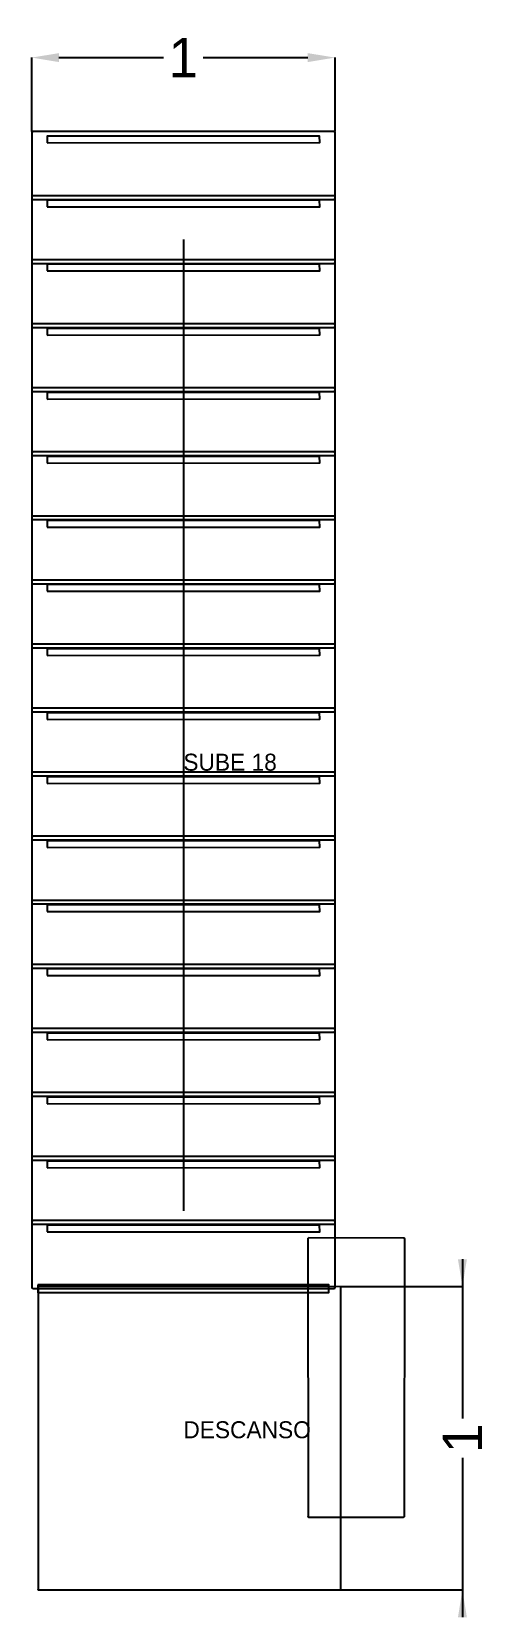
# Model space of a CAD drawing. Header units: metres. Extents: x 493 to 574.3, y -6.1 to 4.3.
# Drawn here: x 492.98 to 494.49, y -6.09 to -0.86 of the extents above.
import ezdxf

# ---------------------------------------------------------------- set-up
doc = ezdxf.new("R2010")
doc.units = ezdxf.units.M
for name, color, linetype in [('COTAS', 4, 'Continuous'), ('TEXTOS', 7, 'Continuous'), ('VISTA', 8, 'Continuous')]:
    doc.layers.add(name, color=color, linetype=linetype)
doc.dimstyles.get("Standard").update_dxf_attribs({"dimtxt": 2.5, "dimasz": 2.5, "dimexe": 1.25, "dimexo": 0.625, "dimtad": 1, "dimcen": 2.5, "dimazin": 3, "dimtfac": 1, "dimtmove": 0, "dimatfit": 3})

# ---------------------------------------------------------------- blocks, each defined once
blk = doc.blocks.new('_CLOSEDFILLED')
at = {"color": 0, "linetype": 'BYBLOCK'}
blk.add_solid([(-1, 0.164), (0, 0), (-1, -0.164)], dxfattribs=at)
blk = doc.blocks.new('*D1')
for p, q in [((492.98, -1.194), (492.98, -0.95)), ((493.07, -0.95), (493.415, -0.95)), ((493.545, -0.95), (493.89, -0.95)), ((493.98, -1.194), (493.98, -0.95))]:
    blk.add_line(p, q)
at = {"layer": 'Defpoints'}
for p in [(492.98, -0.95), (492.98, -1.194), (493.98, -1.194)]:
    blk.add_point(p, dxfattribs=at)
at = {"layer": 'COTAS', "xscale": 0.09, "yscale": 0.09, "rotation": 180}
blk.add_blockref('_CLOSEDFILLED', (492.98, -0.95), dxfattribs=at)
at = {"layer": 'COTAS', "xscale": 0.09, "yscale": 0.09}
blk.add_blockref('_CLOSEDFILLED', (493.98, -0.95), dxfattribs=at)
at = {"layer": 'COTAS', "insert": (493.48, -0.95), "char_height": 0.13, "attachment_point": 5}
blk.add_mtext('1', dxfattribs=at)
blk = doc.blocks.new('*D2')
for p, q in [((494.4, -4.91), (494.4, -5.435)), ((494, -5), (494.4, -5)), ((494.4, -5.565), (494.4, -6.09)), ((494, -6), (494.4, -6))]:
    blk.add_line(p, q)
at = {"layer": 'Defpoints'}
for p in [(494, -5), (494.4, -5), (494, -6)]:
    blk.add_point(p, dxfattribs=at)
at = {"layer": 'COTAS', "xscale": 0.09, "yscale": 0.09}
for p, rotation in [((494.4, -5), 270), ((494.4, -6), 90)]:
    blk.add_blockref('_CLOSEDFILLED', p, dxfattribs=dict(at, rotation=rotation))
at = {"layer": 'COTAS', "insert": (494.4, -5.5), "char_height": 0.13, "attachment_point": 5, "rotation": 90}
blk.add_mtext('1', dxfattribs=at)

msp = doc.modelspace()

# ---------------------------------------------------------------- linework, layer by layer
at = {"layer": 'VISTA'}
msp.add_line((493.48, -1.55), (493.48, -4.75), dxfattribs=at)
for points in [[(492.9835, -1.4171), (493.9765, -1.4171), (493.979, -1.4161), (493.98, -1.4136), (493.98, -1.1975), (493.979, -1.195), (493.9765, -1.194), (492.9835, -1.194), (492.981, -1.195), (492.98, -1.1975), (492.9806, -1.4156), (492.9835, -1.4171)], [(492.9817, -1.195), (492.9817, -1.1957), (492.981, -1.1957), (492.9817, -1.195)], [(493.9783, -1.195), (493.979, -1.1957), (493.9783, -1.1957), (493.9783, -1.195)], [(493.0307, -1.231), (493.93, -1.2303), (493.9293, -1.209), (493.0307, -1.2092), (493.0307, -1.231)], [(492.9835, -1.6282), (493.9765, -1.6282), (493.979, -1.6272), (493.98, -1.6247), (493.98, -1.4086), (493.979, -1.4061), (493.9765, -1.4051), (492.9835, -1.4051), (492.981, -1.4061), (492.98, -1.4086), (492.9806, -1.6267), (492.9835, -1.6282)], [(492.9817, -1.4061), (492.9817, -1.4069), (492.981, -1.4069), (492.9817, -1.4061)], [(493.9783, -1.4061), (493.979, -1.4069), (493.9783, -1.4069), (493.9783, -1.4061)], [(492.9817, -1.4154), (492.9817, -1.4161), (492.981, -1.4154), (492.9817, -1.4154)], [(493.0307, -1.4421), (493.93, -1.4414), (493.9293, -1.4201), (493.0307, -1.4203), (493.0307, -1.4421)], [(493.979, -1.4154), (493.9783, -1.4161), (493.9783, -1.4154), (493.979, -1.4154)], [(492.9835, -1.8393), (493.9765, -1.8393), (493.979, -1.8383), (493.98, -1.8358), (493.98, -1.6197), (493.979, -1.6172), (493.9765, -1.6162), (492.9835, -1.6162), (492.981, -1.6172), (492.98, -1.6197), (492.9806, -1.8379), (492.9835, -1.8393)], [(492.9817, -1.6173), (492.9817, -1.618), (492.981, -1.618), (492.9817, -1.6173)], [(493.9783, -1.6173), (493.979, -1.618), (493.9783, -1.618), (493.9783, -1.6173)], [(492.9817, -1.6265), (492.9817, -1.6272), (492.981, -1.6265), (492.9817, -1.6265)], [(493.0307, -1.6532), (493.93, -1.6525), (493.9293, -1.6312), (493.0307, -1.6314), (493.0307, -1.6532)], [(493.979, -1.6265), (493.9783, -1.6272), (493.9783, -1.6265), (493.979, -1.6265)], [(492.9835, -2.0504), (493.9765, -2.0504), (493.979, -2.0494), (493.98, -2.0469), (493.98, -1.8308), (493.979, -1.8284), (493.9765, -1.8273), (492.9835, -1.8273), (492.981, -1.8284), (492.98, -1.8308), (492.9806, -2.049), (492.9835, -2.0504)], [(492.9817, -1.8284), (492.9817, -1.8291), (492.981, -1.8291), (492.9817, -1.8284)], [(493.9783, -1.8284), (493.979, -1.8291), (493.9783, -1.8291), (493.9783, -1.8284)], [(492.9817, -1.8376), (492.9817, -1.8383), (492.981, -1.8376), (492.9817, -1.8376)], [(492.981, -1.838), (492.9813, -1.838), (492.981, -1.838), (492.981, -1.838)], [(493.0307, -1.8643), (493.93, -1.8636), (493.9293, -1.8423), (493.0307, -1.8425), (493.0307, -1.8643)], [(493.979, -1.8376), (493.9783, -1.8383), (493.9783, -1.8376), (493.979, -1.8376)], [(492.9835, -2.2616), (493.9765, -2.2616), (493.979, -2.2605), (493.98, -2.2581), (493.98, -2.0419), (493.979, -2.0395), (493.9765, -2.0384), (492.9835, -2.0384), (492.981, -2.0395), (492.98, -2.0419), (492.9806, -2.2601), (492.9835, -2.2616)], [(492.9817, -2.0395), (492.9817, -2.0402), (492.981, -2.0402), (492.9817, -2.0395)], [(492.9817, -2.0487), (492.9817, -2.0494), (492.981, -2.0487), (492.9817, -2.0487)], [(493.0307, -2.0754), (493.93, -2.0747), (493.9293, -2.0534), (493.0307, -2.0537), (493.0307, -2.0754)], [(493.9783, -2.0395), (493.979, -2.0402), (493.9783, -2.0402), (493.9783, -2.0395)], [(493.979, -2.0487), (493.9783, -2.0494), (493.9783, -2.0487), (493.979, -2.0487)], [(492.9835, -2.4727), (493.9765, -2.4727), (493.979, -2.4716), (493.98, -2.4692), (493.98, -2.2531), (493.979, -2.2506), (493.9765, -2.2496), (492.9835, -2.2496), (492.981, -2.2506), (492.98, -2.2531), (492.9806, -2.4712), (492.9835, -2.4727)], [(492.9817, -2.2506), (492.9817, -2.2513), (492.981, -2.2513), (492.9817, -2.2506)], [(492.9817, -2.2598), (492.9817, -2.2605), (492.981, -2.2598), (492.9817, -2.2598)], [(492.981, -2.2602), (492.9813, -2.2603), (492.981, -2.2602), (492.981, -2.2602)], [(493.0307, -2.2866), (493.93, -2.2859), (493.9293, -2.2646), (493.0307, -2.2648), (493.0307, -2.2866)], [(493.9783, -2.2506), (493.979, -2.2513), (493.9783, -2.2513), (493.9783, -2.2506)], [(493.979, -2.2598), (493.9783, -2.2605), (493.9783, -2.2598), (493.979, -2.2598)], [(492.9835, -2.6838), (493.9765, -2.6838), (493.979, -2.6828), (493.98, -2.6803), (493.98, -2.4642), (493.979, -2.4617), (493.9765, -2.4607), (492.9835, -2.4607), (492.981, -2.4617), (492.98, -2.4642), (492.9806, -2.6823), (492.9835, -2.6838)], [(492.9817, -2.4617), (492.9817, -2.4624), (492.981, -2.4624), (492.9817, -2.4617)], [(492.9817, -2.4709), (492.9817, -2.4716), (492.981, -2.4709), (492.9817, -2.4709)], [(493.0307, -2.4977), (493.93, -2.497), (493.9293, -2.4757), (493.0307, -2.4759), (493.0307, -2.4977)], [(493.9783, -2.4617), (493.979, -2.4624), (493.9783, -2.4624), (493.9783, -2.4617)], [(493.979, -2.4709), (493.9783, -2.4716), (493.9783, -2.4709), (493.979, -2.4709)], [(492.9835, -2.8949), (493.9765, -2.8949), (493.979, -2.8939), (493.98, -2.8914), (493.98, -2.6753), (493.979, -2.6728), (493.9765, -2.6718), (492.9835, -2.6718), (492.981, -2.6728), (492.98, -2.6753), (492.9806, -2.8934), (492.9835, -2.8949)], [(492.9817, -2.6728), (492.9817, -2.6735), (492.981, -2.6735), (492.9817, -2.6728)], [(492.981, -2.6731), (492.9813, -2.6731), (492.981, -2.6731), (492.981, -2.6731)], [(492.9817, -2.682), (492.9817, -2.6827), (492.981, -2.682), (492.9817, -2.682)], [(493.0307, -2.7088), (493.93, -2.7081), (493.9293, -2.6868), (493.0307, -2.687), (493.0307, -2.7088)], [(493.9783, -2.6728), (493.979, -2.6735), (493.9783, -2.6735), (493.9783, -2.6728)], [(493.979, -2.682), (493.9783, -2.6827), (493.9783, -2.682), (493.979, -2.682)], [(492.9835, -3.106), (493.9765, -3.106), (493.979, -3.105), (493.98, -3.1025), (493.98, -2.8864), (493.979, -2.8839), (493.9765, -2.8829), (492.9835, -2.8829), (492.981, -2.8839), (492.98, -2.8864), (492.9806, -3.1045), (492.9835, -3.106)], [(492.9817, -2.8839), (492.9817, -2.8846), (492.981, -2.8846), (492.9817, -2.8839)], [(492.9817, -2.8931), (492.9817, -2.8939), (492.981, -2.8931), (492.9817, -2.8931)], [(493.0307, -2.9199), (493.93, -2.9192), (493.9293, -2.8979), (493.0307, -2.8981), (493.0307, -2.9199)], [(493.9783, -2.8839), (493.979, -2.8846), (493.9783, -2.8846), (493.9783, -2.8839)], [(493.979, -2.8931), (493.9783, -2.8939), (493.9783, -2.8931), (493.979, -2.8931)], [(492.9835, -3.3171), (493.9765, -3.3171), (493.979, -3.3161), (493.98, -3.3136), (493.98, -3.0975), (493.979, -3.095), (493.9765, -3.094), (492.9835, -3.094), (492.981, -3.095), (492.98, -3.0975), (492.9806, -3.3156), (492.9835, -3.3171)], [(492.9817, -3.095), (492.9817, -3.0957), (492.981, -3.0957), (492.9817, -3.095)], [(492.9817, -3.1043), (492.9817, -3.105), (492.981, -3.1043), (492.9817, -3.1043)], [(493.0307, -3.131), (493.93, -3.1303), (493.9293, -3.109), (493.0307, -3.1092), (493.0307, -3.131)], [(493.9783, -3.095), (493.979, -3.0957), (493.9783, -3.0957), (493.9783, -3.095)], [(493.979, -3.1043), (493.9783, -3.105), (493.9783, -3.1043), (493.979, -3.1043)], [(492.9835, -3.5282), (493.9765, -3.5282), (493.979, -3.5272), (493.98, -3.5247), (493.98, -3.3086), (493.979, -3.3061), (493.9765, -3.3051), (492.9835, -3.3051), (492.981, -3.3061), (492.98, -3.3086), (492.9806, -3.5267), (492.9835, -3.5282)], [(492.9817, -3.3061), (492.9817, -3.3069), (492.981, -3.3069), (492.9817, -3.3061)], [(492.9817, -3.3154), (492.9817, -3.3161), (492.981, -3.3154), (492.9817, -3.3154)], [(493.0307, -3.3421), (493.93, -3.3414), (493.9293, -3.3201), (493.0307, -3.3203), (493.0307, -3.3421)], [(493.9783, -3.3061), (493.979, -3.3069), (493.9783, -3.3069), (493.9783, -3.3061)], [(493.979, -3.3154), (493.9783, -3.3161), (493.9783, -3.3154), (493.979, -3.3154)], [(492.9835, -3.7393), (493.9765, -3.7393), (493.979, -3.7383), (493.98, -3.7358), (493.98, -3.5197), (493.979, -3.5172), (493.9765, -3.5162), (492.9835, -3.5162), (492.981, -3.5172), (492.98, -3.5197), (492.9806, -3.7379), (492.9835, -3.7393)], [(492.9817, -3.5173), (492.9817, -3.518), (492.981, -3.518), (492.9817, -3.5173)], [(492.9817, -3.5265), (492.9817, -3.5272), (492.981, -3.5265), (492.9817, -3.5265)], [(493.0307, -3.5532), (493.93, -3.5525), (493.9293, -3.5312), (493.0307, -3.5314), (493.0307, -3.5532)], [(493.9783, -3.5173), (493.979, -3.518), (493.9783, -3.518), (493.9783, -3.5173)], [(493.979, -3.5265), (493.9783, -3.5272), (493.9783, -3.5265), (493.979, -3.5265)], [(492.9835, -3.9504), (493.9765, -3.9504), (493.979, -3.9494), (493.98, -3.9469), (493.98, -3.7308), (493.979, -3.7284), (493.9765, -3.7273), (492.9835, -3.7273), (492.981, -3.7284), (492.98, -3.7308), (492.9806, -3.949), (492.9835, -3.9504)], [(492.9817, -3.7284), (492.9817, -3.7291), (492.981, -3.7291), (492.9817, -3.7284)], [(492.9817, -3.7376), (492.9817, -3.7383), (492.981, -3.7376), (492.9817, -3.7376)], [(493.0307, -3.7643), (493.93, -3.7636), (493.9293, -3.7423), (493.0307, -3.7425), (493.0307, -3.7643)], [(493.9783, -3.7284), (493.979, -3.7291), (493.9783, -3.7291), (493.9783, -3.7284)], [(493.979, -3.7376), (493.9783, -3.7383), (493.9783, -3.7376), (493.979, -3.7376)], [(492.9835, -4.1616), (493.9765, -4.1616), (493.979, -4.1605), (493.98, -4.1581), (493.98, -3.9419), (493.979, -3.9395), (493.9765, -3.9384), (492.9835, -3.9384), (492.981, -3.9395), (492.98, -3.9419), (492.9806, -4.1601), (492.9835, -4.1616)], [(492.9817, -3.9395), (492.9817, -3.9402), (492.981, -3.9402), (492.9817, -3.9395)], [(492.981, -3.9398), (492.9813, -3.9397), (492.981, -3.9398), (492.981, -3.9398)], [(492.9817, -3.9487), (492.9817, -3.9494), (492.981, -3.9487), (492.9817, -3.9487)], [(493.0307, -3.9754), (493.93, -3.9747), (493.9293, -3.9534), (493.0307, -3.9537), (493.0307, -3.9754)], [(493.9783, -3.9395), (493.979, -3.9402), (493.9783, -3.9402), (493.9783, -3.9395)], [(493.979, -3.9487), (493.9783, -3.9494), (493.9783, -3.9487), (493.979, -3.9487)], [(492.9835, -4.3727), (493.9765, -4.3727), (493.979, -4.3716), (493.98, -4.3692), (493.98, -4.1531), (493.979, -4.1506), (493.9765, -4.1496), (492.9835, -4.1496), (492.981, -4.1506), (492.98, -4.1531), (492.9806, -4.3712), (492.9835, -4.3727)], [(492.9817, -4.1506), (492.9817, -4.1513), (492.981, -4.1513), (492.9817, -4.1506)], [(492.9817, -4.1598), (492.9817, -4.1605), (492.981, -4.1598), (492.9817, -4.1598)], [(493.0307, -4.1866), (493.93, -4.1859), (493.9293, -4.1646), (493.0307, -4.1648), (493.0307, -4.1866)], [(493.9783, -4.1506), (493.979, -4.1513), (493.9783, -4.1513), (493.9783, -4.1506)], [(493.979, -4.1598), (493.9783, -4.1605), (493.9783, -4.1598), (493.979, -4.1598)], [(492.9835, -4.5838), (493.9765, -4.5838), (493.979, -4.5828), (493.98, -4.5803), (493.98, -4.3642), (493.979, -4.3617), (493.9765, -4.3607), (492.9835, -4.3607), (492.981, -4.3617), (492.98, -4.3642), (492.9806, -4.5823), (492.9835, -4.5838)], [(492.9817, -4.3617), (492.9817, -4.3624), (492.981, -4.3624), (492.9817, -4.3617)], [(492.9817, -4.3709), (492.9817, -4.3716), (492.981, -4.3709), (492.9817, -4.3709)], [(493.0307, -4.3977), (493.93, -4.397), (493.9293, -4.3757), (493.0307, -4.3759), (493.0307, -4.3977)], [(493.9783, -4.3617), (493.979, -4.3624), (493.9783, -4.3624), (493.9783, -4.3617)], [(493.979, -4.3709), (493.9783, -4.3716), (493.9783, -4.3709), (493.979, -4.3709)], [(492.9835, -4.7949), (493.9765, -4.7949), (493.979, -4.7939), (493.98, -4.7914), (493.98, -4.5753), (493.979, -4.5728), (493.9765, -4.5718), (492.9835, -4.5718), (492.981, -4.5728), (492.98, -4.5753), (492.9806, -4.7934), (492.9835, -4.7949)], [(492.9817, -4.5728), (492.9817, -4.5735), (492.981, -4.5735), (492.9817, -4.5728)], [(492.9817, -4.582), (492.9817, -4.5827), (492.981, -4.582), (492.9817, -4.582)], [(493.0307, -4.6088), (493.93, -4.6081), (493.9293, -4.5868), (493.0307, -4.587), (493.0307, -4.6088)], [(493.9783, -4.5728), (493.979, -4.5735), (493.9783, -4.5735), (493.9783, -4.5728)], [(493.979, -4.582), (493.9783, -4.5827), (493.9783, -4.582), (493.979, -4.582)], [(492.9835, -5.006), (493.9765, -5.006), (493.979, -5.005), (493.98, -5.0025), (493.98, -4.7864), (493.979, -4.7839), (493.9765, -4.7829), (492.9835, -4.7829), (492.981, -4.7839), (492.98, -4.7864), (492.9806, -5.0045), (492.9835, -5.006)], [(492.9817, -4.7839), (492.9817, -4.7846), (492.981, -4.7846), (492.9817, -4.7839)], [(492.9817, -4.7931), (492.9817, -4.7939), (492.981, -4.7931), (492.9817, -4.7931)], [(493.0307, -4.8199), (493.93, -4.8192), (493.9293, -4.7979), (493.0307, -4.7981), (493.0307, -4.8199)], [(493.9783, -4.7839), (493.979, -4.7846), (493.9783, -4.7846), (493.9783, -4.7839)], [(493.979, -4.7931), (493.9783, -4.7939), (493.9783, -4.7931), (493.979, -4.7931)], [(493.8912, -5.7588), (493.894, -5.76), (494.206, -5.76), (494.2093, -5.7583), (494.21, -4.844), (494.2083, -4.8407), (493.894, -4.84), (493.8907, -4.8417), (493.8912, -5.7588)], [(493.8917, -4.8417), (493.8915, -4.8422), (493.8915, -4.8415), (493.8917, -4.8417)], [(494.2083, -4.8417), (494.2078, -4.8415), (494.2085, -4.8415), (494.2083, -4.8417)], [(492.9817, -5.0043), (492.9817, -5.005), (492.981, -5.0043), (492.9817, -5.0043)], [(493, -4.9945), (493, -5.0195), (493.96, -5.0195), (493.96, -4.9945), (493, -4.9945)], [(493.0009, -5.9991), (493.9991, -5.9991), (493.9991, -5.0009), (493.003, -5), (493.0009, -5.0009), (493.0009, -5.9991)], [(493.0015, -5.0015), (493.0009, -5.0015), (493.0009, -5.0009), (493.0015, -5.0015)], [(493.979, -5.0043), (493.9783, -5.005), (493.9783, -5.0043), (493.979, -5.0043)], [(493.9985, -5.0015), (493.9985, -5.0009), (493.9991, -5.0009), (493.9985, -5.0015)], [(493.8917, -5.7583), (493.8922, -5.7585), (493.8915, -5.7585), (493.8917, -5.7583)], [(494.2085, -5.7585), (494.2078, -5.7585), (494.2083, -5.7583), (494.2085, -5.7585)], [(493.0015, -5.9985), (493.0015, -5.9991), (493.0009, -5.9991), (493.0015, -5.9985)], [(493.9985, -5.9985), (493.9991, -5.9985), (493.9991, -5.9991), (493.9985, -5.9985)]]:
    msp.add_lwpolyline(points, close=True, dxfattribs=at)

# ---------------------------------------------------------------- texts
at = {"layer": 'TEXTOS'}
for s, p in [('SUBE 18', (493.48, -3.3)), ('DESCANSO', (493.48, -5.5))]:
    msp.add_text(s, height=0.056, dxfattribs=at).set_placement(p)

# ---------------------------------------------------------------- dimensions: what is measured, and where the dimension line sits
at = {"layer": 'COTAS'}
dim = msp.add_linear_dim(base=(492.98, -0.95), p1=(492.98, -1.194), p2=(493.98, -1.194), dimstyle='Standard', override={"dimtxt": 0.13, "dimasz": 0.09}, dxfattribs=at)
dim.commit()
dim.dimension.update_dxf_attribs({"geometry": '*D1', "text_midpoint": (493.48, -0.95)})
dim = msp.add_linear_dim(base=(494.4, -5), p1=(494, -5), p2=(494, -6), angle=90, dimstyle='Standard', override={"dimtxt": 0.13, "dimasz": 0.09}, dxfattribs=at)
dim.commit()
dim.dimension.update_dxf_attribs({"geometry": '*D2', "text_midpoint": (494.4, -5.5)})

doc.saveas('drawing.dxf')
